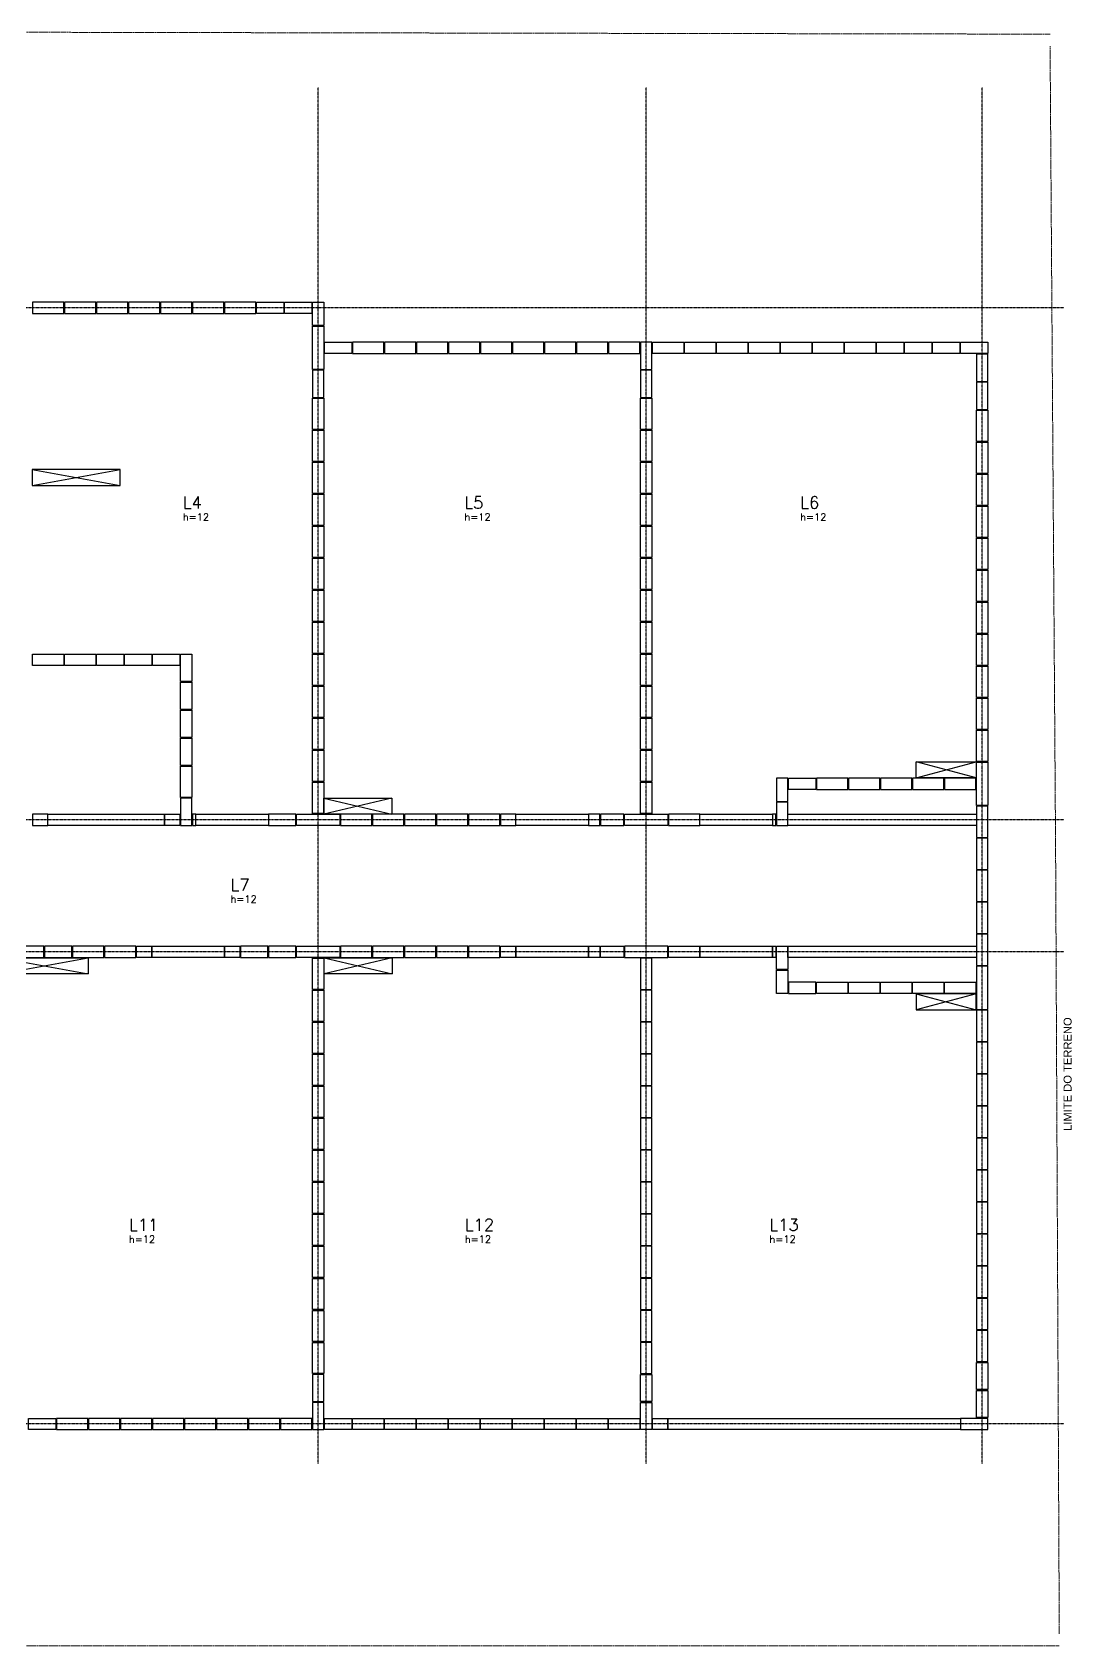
# Model space of a CAD drawing. Extents: x -856 to 20282, y 14720 to 28231.
# Drawn here: x 18822 to 20121, y 23363 to 25380 of the extents above; entities that cross this region are included whole.
import ezdxf

# ---------------------------------------------------------------- set-up
doc = ezdxf.new("R2010")
doc.units = 0
doc.linetypes.add('AXES', pattern=[0.54, 0.3, -0.08, 0.08, -0.08])
doc.linetypes.add('Double dash', pattern=[55, 20, -5, 10, -5, 10, -5])
doc.layers.get('0').update_dxf_attribs({"linetype": 'CONTINUOUS'})
for name, color, linetype in [('EIXOS', 1, 'AXES'), ('L-D', 2, 'CONTINUOUS'), ('L-N', 4, 'CONTINUOUS'), ('PENA_1', 1, 'CONTINUOUS'), ('VIGA', 3, 'CONTINUOUS')]:
    doc.layers.add(name, color=color, linetype=linetype)
doc.layers.add('GEN-___-___-TXT', color=7, linetype='CONTINUOUS', lineweight=9)
doc.layers.add('TLV-DVI-___-CNT', color=7, linetype='Double dash', lineweight=9)
doc.styles.add('Arial_8', font='arial.ttf', dxfattribs={"height": 87.5})
doc.styles.get("Standard").update_dxf_attribs({"font": 'ROMANS.SHX'})
doc.styles.add('Texto1', font='romans.shx', dxfattribs={"height": 9})

# ---------------------------------------------------------------- blocks, each defined once
blk = doc.blocks.new('Family - ___-2103959-PLANTA INFERIOR 2')
at = {"layer": 'TLV-DVI-___-CNT', "color": 1, "true_color": 0xff0000}
for p, q in [((-34123, 10030), (-30001, 10030)), ((-30001, 10030), (-17649, 10007)), ((-17579, -196), (-17648, 9857)), ((-17533, -9986), (-17579, -196)), ((-32077, -10136), (-18942, -10136)), ((-18942, -10136), (-17533, -10136))]:
    blk.add_line(p, q, dxfattribs=at)
blk = doc.blocks.new('A$C8a1ee3b4')
at = {"layer": 'TLV-DVI-___-CNT', "color": 1, "true_color": 0xff0000, "xscale": 0.1, "yscale": 0.1, "zscale": 0.1}
blk.add_blockref('Family - ___-2103959-PLANTA INFERIOR 2', (4865.2, 1037.1), dxfattribs=at)
at = {"layer": 'GEN-___-___-TXT', "insert": (3117.3, 667), "char_height": 10, "width": 174.768, "attachment_point": 1, "rotation": 90, "style": 'Arial_8'}
blk.add_mtext('LIMITE DO TERRENO', dxfattribs=at)
blk = doc.blocks.new('A$Cf9bf1722')
for points in [[(1084.5, -159), (1194.5, -159), (1194.5, -179), (1084.5, -179)], [(1319.5, -159), (1209.5, -159), (1209.5, -179), (1319.5, -179)], [(414.5, -520), (489.5, -520), (489.5, -540), (414.5, -540)], [(2389.5, -544.5), (2314.5, -544.5), (2314.5, -524.5), (2389.5, -524.5)], [(14.5, -568.7), (99.5, -568.7), (99.5, -588.7), (14.5, -588.7)], [(1574, -570), (1659, -570), (1659, -590), (1574, -590)], [(-25.5, -789), (59.5, -789), (59.5, -769), (-25.5, -769)], [(1169.5, -769.5), (1279.5, -769.5), (1279.5, -789.5), (1169.5, -789.5)], [(1574.5, -769.5), (1659.5, -769.5), (1659.5, -789.5), (1574.5, -789.5)], [(2389.5, -814.5), (2314.5, -814.5), (2314.5, -834.5), (2389.5, -834.5)], [(374.5, -839.5), (449.5, -839.5), (449.5, -859.5), (374.5, -859.5)]]:
    blk.add_lwpolyline(points, close=True)
at = {"layer": 'PENA_1'}
for p, q in [((1194.5, -159), (1084.5, -179)), ((1194.5, -179), (1084.5, -159)), ((1209.5, -159), (1319.5, -179)), ((1209.5, -179), (1319.5, -159)), ((489.5, -540), (414.5, -520)), ((414.5, -540), (489.5, -520)), ((2314.5, -544.5), (2389.5, -524.5)), ((2389.5, -544.5), (2314.5, -524.5)), ((99.5, -588.7), (14.5, -568.7)), ((14.5, -588.7), (99.5, -568.7)), ((1659, -570), (1574, -590)), ((1574, -570), (1659, -590)), ((59.5, -769), (-25.5, -789)), ((-25.5, -769), (59.5, -789)), ((1659.5, -769.5), (1574.5, -789.5)), ((1574.5, -769.5), (1659.5, -789.5)), ((2314.5, -814.5), (2389.5, -834.5)), ((2389.5, -814.5), (2314.5, -834.5)), ((449.5, -839.5), (374.5, -859.5)), ((374.5, -839.5), (449.5, -859.5))]:
    blk.add_line(p, q, dxfattribs=at)
for points in [[(1169.5, -789.5), (1279.5, -769.5)], [(1169.5, -769.5), (1279.5, -789.5)]]:
    blk.add_lwpolyline(points, dxfattribs=at)

msp = doc.modelspace()

# ---------------------------------------------------------------- linework, layer by layer
for points in [[(18861.43, 25042.13), (18822.43, 25042.13), (18822.43, 25028.13), (18861.43, 25028.13), (18861.43, 25042.13)], [(18901.43, 25042.13), (18862.43, 25042.13), (18862.43, 25028.13), (18901.43, 25028.13), (18901.43, 25042.13)], [(18941.43, 25042.13), (18902.43, 25042.13), (18902.43, 25028.13), (18941.43, 25028.13), (18941.43, 25042.13)], [(18981.43, 25042.13), (18942.43, 25042.13), (18942.43, 25028.13), (18981.43, 25028.13), (18981.43, 25042.13)], [(19021.43, 25042.13), (18982.43, 25042.13), (18982.43, 25028.13), (19021.43, 25028.13), (19021.43, 25042.13)], [(19061.43, 25042.13), (19022.43, 25042.13), (19022.43, 25028.13), (19061.43, 25028.13), (19061.43, 25042.13)], [(19101.43, 25042.13), (19062.43, 25042.13), (19062.43, 25028.13), (19101.43, 25028.13), (19101.43, 25042.13)], [(19102.43, 25042.13), (19136.43, 25042.13), (19136.43, 25028.13), (19102.43, 25028.13), (19102.43, 25042.13)], [(19137.43, 25042.13), (19171.43, 25042.13), (19171.43, 25028.13), (19137.43, 25028.13), (19137.43, 25042.13)], [(19172.43, 25013.13), (19172.43, 25042.13), (19186.43, 25042.13), (19186.43, 25013.13), (19172.43, 25013.13)], [(19172.43, 24958.13), (19172.43, 25012.13), (19186.43, 25012.13), (19186.43, 24958.13), (19172.43, 24958.13)], [(19221.43, 24978.13), (19187.43, 24978.13), (19187.43, 24992.13), (19221.43, 24992.13), (19221.43, 24978.13)], [(19222.43, 24978.13), (19261.43, 24978.13), (19261.43, 24992.13), (19222.43, 24992.13), (19222.43, 24978.13)], [(19262.43, 24978.13), (19301.43, 24978.13), (19301.43, 24992.13), (19262.43, 24992.13), (19262.43, 24978.13)], [(19302.43, 24978.13), (19341.43, 24978.13), (19341.43, 24992.13), (19302.43, 24992.13), (19302.43, 24978.13)], [(19342.43, 24978.13), (19381.43, 24978.13), (19381.43, 24992.13), (19342.43, 24992.13), (19342.43, 24978.13)], [(19382.43, 24978.13), (19421.43, 24978.13), (19421.43, 24992.13), (19382.43, 24992.13), (19382.43, 24978.13)], [(19422.43, 24978.13), (19461.43, 24978.13), (19461.43, 24992.13), (19422.43, 24992.13), (19422.43, 24978.13)], [(19462.43, 24978.13), (19501.43, 24978.13), (19501.43, 24992.13), (19462.43, 24992.13), (19462.43, 24978.13)], [(19502.43, 24978.13), (19541.43, 24978.13), (19541.43, 24992.13), (19502.43, 24992.13), (19502.43, 24978.13)], [(19542.43, 24978.13), (19581.43, 24978.13), (19581.43, 24992.13), (19542.43, 24992.13), (19542.43, 24978.13)], [(19582.43, 24992.13), (19582.43, 24958.13), (19596.43, 24958.13), (19596.43, 24992.13), (19582.43, 24992.13)], [(19636.43, 24978.13), (19597.43, 24978.13), (19597.43, 24992.13), (19636.43, 24992.13), (19636.43, 24978.13)], [(19676.43, 24978.13), (19637.43, 24978.13), (19637.43, 24992.13), (19676.43, 24992.13), (19676.43, 24978.13)], [(19716.43, 24978.13), (19677.43, 24978.13), (19677.43, 24992.13), (19716.43, 24992.13), (19716.43, 24978.13)], [(19756.43, 24978.13), (19717.43, 24978.13), (19717.43, 24992.13), (19756.43, 24992.13), (19756.43, 24978.13)], [(19796.43, 24978.13), (19757.43, 24978.13), (19757.43, 24992.13), (19796.43, 24992.13), (19796.43, 24978.13)], [(19836.43, 24978.13), (19797.43, 24978.13), (19797.43, 24992.13), (19836.43, 24992.13), (19836.43, 24978.13)], [(19876.43, 24978.13), (19837.43, 24978.13), (19837.43, 24992.13), (19876.43, 24992.13), (19876.43, 24978.13)], [(19911.43, 24978.13), (19877.43, 24978.13), (19877.43, 24992.13), (19911.43, 24992.13), (19911.43, 24978.13)], [(19946.43, 24978.13), (19912.43, 24978.13), (19912.43, 24992.13), (19946.43, 24992.13), (19946.43, 24978.13)], [(19981.43, 24978.13), (19947.43, 24978.13), (19947.43, 24992.13), (19981.43, 24992.13), (19981.43, 24978.13)], [(20016.43, 24978.13), (19982.43, 24978.13), (19982.43, 24992.13), (20016.43, 24992.13), (20016.43, 24978.13)], [(20016.43, 24943.13), (20016.43, 24977.13), (20002.43, 24977.13), (20002.43, 24943.13), (20016.43, 24943.13)], [(19172.43, 24957.13), (19172.43, 24923.13), (19186.43, 24923.13), (19186.43, 24957.13), (19172.43, 24957.13)], [(19582.43, 24957.13), (19582.43, 24923.13), (19596.43, 24923.13), (19596.43, 24957.13), (19582.43, 24957.13)], [(20016.43, 24908.13), (20016.43, 24942.13), (20002.43, 24942.13), (20002.43, 24908.13), (20016.43, 24908.13)], [(19186.43, 24922.13), (19186.43, 24883.13), (19172.43, 24883.13), (19172.43, 24922.13), (19186.43, 24922.13)], [(19596.43, 24922.13), (19596.43, 24883.13), (19582.43, 24883.13), (19582.43, 24922.13), (19596.43, 24922.13)], [(20016.43, 24907.13), (20016.43, 24868.13), (20002.43, 24868.13), (20002.43, 24907.13), (20016.43, 24907.13)], [(19186.43, 24882.13), (19186.43, 24843.13), (19172.43, 24843.13), (19172.43, 24882.13), (19186.43, 24882.13)], [(19596.43, 24882.13), (19596.43, 24843.13), (19582.43, 24843.13), (19582.43, 24882.13), (19596.43, 24882.13)], [(20016.43, 24867.13), (20016.43, 24828.13), (20002.43, 24828.13), (20002.43, 24867.13), (20016.43, 24867.13)], [(19186.43, 24842.13), (19186.43, 24803.13), (19172.43, 24803.13), (19172.43, 24842.13), (19186.43, 24842.13)], [(19596.43, 24842.13), (19596.43, 24803.13), (19582.43, 24803.13), (19582.43, 24842.13), (19596.43, 24842.13)], [(20016.43, 24827.13), (20016.43, 24788.13), (20002.43, 24788.13), (20002.43, 24827.13), (20016.43, 24827.13)], [(19186.43, 24802.13), (19186.43, 24763.13), (19172.43, 24763.13), (19172.43, 24802.13), (19186.43, 24802.13)], [(19596.43, 24802.13), (19596.43, 24763.13), (19582.43, 24763.13), (19582.43, 24802.13), (19596.43, 24802.13)], [(20016.43, 24787.13), (20016.43, 24748.13), (20002.43, 24748.13), (20002.43, 24787.13), (20016.43, 24787.13)], [(19186.43, 24762.13), (19186.43, 24723.13), (19172.43, 24723.13), (19172.43, 24762.13), (19186.43, 24762.13)], [(19596.43, 24762.13), (19596.43, 24723.13), (19582.43, 24723.13), (19582.43, 24762.13), (19596.43, 24762.13)], [(20016.43, 24747.13), (20016.43, 24708.13), (20002.43, 24708.13), (20002.43, 24747.13), (20016.43, 24747.13)], [(19186.43, 24722.13), (19186.43, 24683.13), (19172.43, 24683.13), (19172.43, 24722.13), (19186.43, 24722.13)], [(19596.43, 24722.13), (19596.43, 24683.13), (19582.43, 24683.13), (19582.43, 24722.13), (19596.43, 24722.13)], [(20016.43, 24707.13), (20016.43, 24668.13), (20002.43, 24668.13), (20002.43, 24707.13), (20016.43, 24707.13)], [(19186.43, 24682.13), (19186.43, 24643.13), (19172.43, 24643.13), (19172.43, 24682.13), (19186.43, 24682.13)], [(19596.43, 24682.13), (19596.43, 24643.13), (19582.43, 24643.13), (19582.43, 24682.13), (19596.43, 24682.13)], [(20016.43, 24667.13), (20016.43, 24628.13), (20002.43, 24628.13), (20002.43, 24667.13), (20016.43, 24667.13)], [(19186.43, 24642.13), (19186.43, 24603.13), (19172.43, 24603.13), (19172.43, 24642.13), (19186.43, 24642.13)], [(19596.43, 24642.13), (19596.43, 24603.13), (19582.43, 24603.13), (19582.43, 24642.13), (19596.43, 24642.13)], [(20016.43, 24627.13), (20016.43, 24588.13), (20002.43, 24588.13), (20002.43, 24627.13), (20016.43, 24627.13)], [(18861.43, 24588.13), (18822.43, 24588.13), (18822.43, 24602.13), (18861.43, 24602.13), (18861.43, 24588.13)], [(18901.43, 24588.13), (18862.43, 24588.13), (18862.43, 24602.13), (18901.43, 24602.13), (18901.43, 24588.13)], [(18902.43, 24602.13), (18936.43, 24602.13), (18936.43, 24588.13), (18902.43, 24588.13), (18902.43, 24602.13)], [(18937.43, 24602.13), (18971.43, 24602.13), (18971.43, 24588.13), (18937.43, 24588.13), (18937.43, 24602.13)], [(18972.43, 24602.13), (19006.43, 24602.13), (19006.43, 24588.13), (18972.43, 24588.13), (18972.43, 24602.13)], [(19021.43, 24602.13), (19021.43, 24568.13), (19007.43, 24568.13), (19007.43, 24602.13), (19021.43, 24602.13)], [(19186.43, 24602.13), (19186.43, 24563.13), (19172.43, 24563.13), (19172.43, 24602.13), (19186.43, 24602.13)], [(19596.43, 24602.13), (19596.43, 24563.13), (19582.43, 24563.13), (19582.43, 24602.13), (19596.43, 24602.13)], [(20016.43, 24587.13), (20016.43, 24548.13), (20002.43, 24548.13), (20002.43, 24587.13), (20016.43, 24587.13)], [(19021.43, 24567.13), (19021.43, 24533.13), (19007.43, 24533.13), (19007.43, 24567.13), (19021.43, 24567.13)], [(19186.43, 24562.13), (19186.43, 24523.13), (19172.43, 24523.13), (19172.43, 24562.13), (19186.43, 24562.13)], [(19596.43, 24562.13), (19596.43, 24523.13), (19582.43, 24523.13), (19582.43, 24562.13), (19596.43, 24562.13)], [(20016.43, 24547.13), (20016.43, 24508.13), (20002.43, 24508.13), (20002.43, 24547.13), (20016.43, 24547.13)], [(19021.43, 24532.13), (19021.43, 24498.13), (19007.43, 24498.13), (19007.43, 24532.13), (19021.43, 24532.13)], [(19186.43, 24522.13), (19186.43, 24483.13), (19172.43, 24483.13), (19172.43, 24522.13), (19186.43, 24522.13)], [(19596.43, 24522.13), (19596.43, 24483.13), (19582.43, 24483.13), (19582.43, 24522.13), (19596.43, 24522.13)], [(20016.43, 24507.13), (20016.43, 24468.13), (20002.43, 24468.13), (20002.43, 24507.13), (20016.43, 24507.13)], [(19021.43, 24497.13), (19021.43, 24463.13), (19007.43, 24463.13), (19007.43, 24497.13), (19021.43, 24497.13)], [(19186.43, 24482.13), (19186.43, 24443.13), (19172.43, 24443.13), (19172.43, 24482.13), (19186.43, 24482.13)], [(19596.43, 24482.13), (19596.43, 24443.13), (19582.43, 24443.13), (19582.43, 24482.13), (19596.43, 24482.13)], [(19021.43, 24462.13), (19021.43, 24423.13), (19007.43, 24423.13), (19007.43, 24462.13), (19021.43, 24462.13)], [(20002.43, 24413.13), (20002.43, 24467.13), (20016.43, 24467.13), (20016.43, 24413.13), (20002.43, 24413.13)], [(19186.43, 24442.13), (19186.43, 24403.13), (19172.43, 24403.13), (19172.43, 24442.13), (19186.43, 24442.13)], [(19596.43, 24442.13), (19596.43, 24403.13), (19582.43, 24403.13), (19582.43, 24442.13), (19596.43, 24442.13)], [(19766.43, 24418.13), (19766.43, 24447.13), (19752.43, 24447.13), (19752.43, 24418.13), (19766.43, 24418.13)], [(19801.43, 24433.13), (19767.43, 24433.13), (19767.43, 24447.13), (19801.43, 24447.13), (19801.43, 24433.13)], [(19802.43, 24433.13), (19841.43, 24433.13), (19841.43, 24447.13), (19802.43, 24447.13), (19802.43, 24433.13)], [(19842.43, 24433.13), (19881.43, 24433.13), (19881.43, 24447.13), (19842.43, 24447.13), (19842.43, 24433.13)], [(19882.43, 24433.13), (19921.43, 24433.13), (19921.43, 24447.13), (19882.43, 24447.13), (19882.43, 24433.13)], [(19922.43, 24433.13), (19961.43, 24433.13), (19961.43, 24447.13), (19922.43, 24447.13), (19922.43, 24433.13)], [(19962.43, 24433.13), (20001.43, 24433.13), (20001.43, 24447.13), (19962.43, 24447.13), (19962.43, 24433.13)], [(19021.43, 24388.13), (19021.43, 24422.13), (19007.43, 24422.13), (19007.43, 24388.13), (19021.43, 24388.13)], [(18841.43, 24402.13), (18822.43, 24402.13), (18822.43, 24388.13), (18841.43, 24388.13), (18841.43, 24402.13)], [(18987.43, 24402.13), (19006.43, 24402.13), (19006.43, 24388.13), (18987.43, 24388.13), (18987.43, 24402.13)], [(19022.43, 24388.13), (19026.43, 24388.13), (19026.43, 24402.13), (19022.43, 24402.13), (19022.43, 24388.13)], [(19151.43, 24402.13), (19117.43, 24402.13), (19117.43, 24388.13), (19151.43, 24388.13), (19151.43, 24402.13)], [(19152.43, 24402.13), (19206.43, 24402.13), (19206.43, 24388.13), (19152.43, 24388.13), (19152.43, 24402.13)], [(19207.43, 24388.13), (19246.43, 24388.13), (19246.43, 24402.13), (19207.43, 24402.13), (19207.43, 24388.13)], [(19247.43, 24388.13), (19286.43, 24388.13), (19286.43, 24402.13), (19247.43, 24402.13), (19247.43, 24388.13)], [(19287.43, 24388.13), (19326.43, 24388.13), (19326.43, 24402.13), (19287.43, 24402.13), (19287.43, 24388.13)], [(19327.43, 24388.13), (19366.43, 24388.13), (19366.43, 24402.13), (19327.43, 24402.13), (19327.43, 24388.13)], [(19367.43, 24388.13), (19406.43, 24388.13), (19406.43, 24402.13), (19367.43, 24402.13), (19367.43, 24388.13)], [(19426.43, 24402.13), (19407.43, 24402.13), (19407.43, 24388.13), (19426.43, 24388.13), (19426.43, 24402.13)], [(19517.43, 24388.13), (19531.43, 24388.13), (19531.43, 24402.13), (19517.43, 24402.13), (19517.43, 24388.13)], [(19561.43, 24402.13), (19532.43, 24402.13), (19532.43, 24388.13), (19561.43, 24388.13), (19561.43, 24402.13)], [(19562.43, 24402.13), (19616.43, 24402.13), (19616.43, 24388.13), (19562.43, 24388.13), (19562.43, 24402.13)], [(19617.43, 24388.13), (19656.43, 24388.13), (19656.43, 24402.13), (19617.43, 24402.13), (19617.43, 24388.13)], [(19747.43, 24388.13), (19751.43, 24388.13), (19751.43, 24402.13), (19747.43, 24402.13), (19747.43, 24388.13)], [(19766.43, 24388.13), (19766.43, 24417.13), (19752.43, 24417.13), (19752.43, 24388.13), (19766.43, 24388.13)], [(20002.43, 24412.13), (20002.43, 24373.13), (20016.43, 24373.13), (20016.43, 24412.13), (20002.43, 24412.13)], [(20002.43, 24372.13), (20002.43, 24333.13), (20016.43, 24333.13), (20016.43, 24372.13), (20002.43, 24372.13)], [(20002.43, 24332.13), (20002.43, 24293.13), (20016.43, 24293.13), (20016.43, 24332.13), (20002.43, 24332.13)], [(20002.43, 24292.13), (20002.43, 24253.13), (20016.43, 24253.13), (20016.43, 24292.13), (20002.43, 24292.13)], [(20002.43, 24252.13), (20002.43, 24213.13), (20016.43, 24213.13), (20016.43, 24252.13), (20002.43, 24252.13)], [(18802.43, 24223.13), (18836.43, 24223.13), (18836.43, 24237.13), (18802.43, 24237.13), (18802.43, 24223.13)], [(18837.43, 24223.13), (18871.43, 24223.13), (18871.43, 24237.13), (18837.43, 24237.13), (18837.43, 24223.13)], [(18872.43, 24223.13), (18911.43, 24223.13), (18911.43, 24237.13), (18872.43, 24237.13), (18872.43, 24223.13)], [(18912.43, 24223.13), (18951.43, 24223.13), (18951.43, 24237.13), (18912.43, 24237.13), (18912.43, 24223.13)], [(18952.43, 24237.13), (18971.43, 24237.13), (18971.43, 24223.13), (18952.43, 24223.13), (18952.43, 24237.13)], [(19062.43, 24237.13), (19081.43, 24237.13), (19081.43, 24223.13), (19062.43, 24223.13), (19062.43, 24237.13)], [(19116.43, 24237.13), (19082.43, 24237.13), (19082.43, 24223.13), (19116.43, 24223.13), (19116.43, 24237.13)], [(19151.43, 24237.13), (19117.43, 24237.13), (19117.43, 24223.13), (19151.43, 24223.13), (19151.43, 24237.13)], [(19152.43, 24237.13), (19206.43, 24237.13), (19206.43, 24223.13), (19152.43, 24223.13), (19152.43, 24237.13)], [(19186.43, 24222.13), (19186.43, 24183.13), (19172.43, 24183.13), (19172.43, 24222.13), (19186.43, 24222.13)], [(19207.43, 24223.13), (19246.43, 24223.13), (19246.43, 24237.13), (19207.43, 24237.13), (19207.43, 24223.13)], [(19247.43, 24223.13), (19286.43, 24223.13), (19286.43, 24237.13), (19247.43, 24237.13), (19247.43, 24223.13)], [(19287.43, 24223.13), (19326.43, 24223.13), (19326.43, 24237.13), (19287.43, 24237.13), (19287.43, 24223.13)], [(19327.43, 24223.13), (19366.43, 24223.13), (19366.43, 24237.13), (19327.43, 24237.13), (19327.43, 24223.13)], [(19367.43, 24223.13), (19406.43, 24223.13), (19406.43, 24237.13), (19367.43, 24237.13), (19367.43, 24223.13)], [(19407.43, 24237.13), (19426.43, 24237.13), (19426.43, 24223.13), (19407.43, 24223.13), (19407.43, 24237.13)], [(19517.43, 24237.13), (19531.43, 24237.13), (19531.43, 24223.13), (19517.43, 24223.13), (19517.43, 24237.13)], [(19561.43, 24223.13), (19532.43, 24223.13), (19532.43, 24237.13), (19561.43, 24237.13), (19561.43, 24223.13)], [(19562.43, 24223.13), (19616.43, 24223.13), (19616.43, 24237.13), (19562.43, 24237.13), (19562.43, 24223.13)], [(19596.43, 24183.13), (19596.43, 24222.13), (19582.43, 24222.13), (19582.43, 24183.13), (19596.43, 24183.13)], [(19617.43, 24237.13), (19656.43, 24237.13), (19656.43, 24223.13), (19617.43, 24223.13), (19617.43, 24237.13)], [(19747.43, 24237.13), (19751.43, 24237.13), (19751.43, 24223.13), (19747.43, 24223.13), (19747.43, 24237.13)], [(19766.43, 24237.13), (19766.43, 24208.13), (19752.43, 24208.13), (19752.43, 24237.13), (19766.43, 24237.13)], [(19766.43, 24207.13), (19766.43, 24178.13), (19752.43, 24178.13), (19752.43, 24207.13), (19766.43, 24207.13)], [(20002.43, 24212.13), (20002.43, 24158.13), (20016.43, 24158.13), (20016.43, 24212.13), (20002.43, 24212.13)], [(19186.43, 24182.13), (19186.43, 24143.13), (19172.43, 24143.13), (19172.43, 24182.13), (19186.43, 24182.13)], [(19596.43, 24143.13), (19596.43, 24182.13), (19582.43, 24182.13), (19582.43, 24143.13), (19596.43, 24143.13)], [(19801.43, 24192.13), (19767.43, 24192.13), (19767.43, 24178.13), (19801.43, 24178.13), (19801.43, 24192.13)], [(19802.43, 24192.13), (19841.43, 24192.13), (19841.43, 24178.13), (19802.43, 24178.13), (19802.43, 24192.13)], [(19842.43, 24192.13), (19881.43, 24192.13), (19881.43, 24178.13), (19842.43, 24178.13), (19842.43, 24192.13)], [(19882.43, 24192.13), (19921.43, 24192.13), (19921.43, 24178.13), (19882.43, 24178.13), (19882.43, 24192.13)], [(19922.43, 24192.13), (19961.43, 24192.13), (19961.43, 24178.13), (19922.43, 24178.13), (19922.43, 24192.13)], [(19962.43, 24192.13), (20001.43, 24192.13), (20001.43, 24178.13), (19962.43, 24178.13), (19962.43, 24192.13)], [(19186.43, 24142.13), (19186.43, 24103.13), (19172.43, 24103.13), (19172.43, 24142.13), (19186.43, 24142.13)], [(19596.43, 24103.13), (19596.43, 24142.13), (19582.43, 24142.13), (19582.43, 24103.13), (19596.43, 24103.13)], [(20016.43, 24118.13), (20016.43, 24157.13), (20002.43, 24157.13), (20002.43, 24118.13), (20016.43, 24118.13)], [(19186.43, 24102.13), (19186.43, 24063.13), (19172.43, 24063.13), (19172.43, 24102.13), (19186.43, 24102.13)], [(19596.43, 24063.13), (19596.43, 24102.13), (19582.43, 24102.13), (19582.43, 24063.13), (19596.43, 24063.13)], [(20016.43, 24078.13), (20016.43, 24117.13), (20002.43, 24117.13), (20002.43, 24078.13), (20016.43, 24078.13)], [(19186.43, 24062.13), (19186.43, 24023.13), (19172.43, 24023.13), (19172.43, 24062.13), (19186.43, 24062.13)], [(19596.43, 24023.13), (19596.43, 24062.13), (19582.43, 24062.13), (19582.43, 24023.13), (19596.43, 24023.13)], [(20016.43, 24038.13), (20016.43, 24077.13), (20002.43, 24077.13), (20002.43, 24038.13), (20016.43, 24038.13)], [(19186.43, 24022.13), (19186.43, 23983.13), (19172.43, 23983.13), (19172.43, 24022.13), (19186.43, 24022.13)], [(19596.43, 23983.13), (19596.43, 24022.13), (19582.43, 24022.13), (19582.43, 23983.13), (19596.43, 23983.13)], [(20016.43, 23998.13), (20016.43, 24037.13), (20002.43, 24037.13), (20002.43, 23998.13), (20016.43, 23998.13)], [(19186.43, 23982.13), (19186.43, 23943.13), (19172.43, 23943.13), (19172.43, 23982.13), (19186.43, 23982.13)], [(19596.43, 23943.13), (19596.43, 23982.13), (19582.43, 23982.13), (19582.43, 23943.13), (19596.43, 23943.13)], [(20016.43, 23958.13), (20016.43, 23997.13), (20002.43, 23997.13), (20002.43, 23958.13), (20016.43, 23958.13)], [(20016.43, 23918.13), (20016.43, 23957.13), (20002.43, 23957.13), (20002.43, 23918.13), (20016.43, 23918.13)], [(19186.43, 23942.13), (19186.43, 23903.13), (19172.43, 23903.13), (19172.43, 23942.13), (19186.43, 23942.13)], [(19596.43, 23903.13), (19596.43, 23942.13), (19582.43, 23942.13), (19582.43, 23903.13), (19596.43, 23903.13)], [(20016.43, 23878.13), (20016.43, 23917.13), (20002.43, 23917.13), (20002.43, 23878.13), (20016.43, 23878.13)], [(19186.43, 23902.13), (19186.43, 23863.13), (19172.43, 23863.13), (19172.43, 23902.13), (19186.43, 23902.13)], [(19596.43, 23863.13), (19596.43, 23902.13), (19582.43, 23902.13), (19582.43, 23863.13), (19596.43, 23863.13)], [(20016.43, 23838.13), (20016.43, 23877.13), (20002.43, 23877.13), (20002.43, 23838.13), (20016.43, 23838.13)], [(19186.43, 23862.13), (19186.43, 23823.13), (19172.43, 23823.13), (19172.43, 23862.13), (19186.43, 23862.13)], [(19596.43, 23823.13), (19596.43, 23862.13), (19582.43, 23862.13), (19582.43, 23823.13), (19596.43, 23823.13)], [(20016.43, 23798.13), (20016.43, 23837.13), (20002.43, 23837.13), (20002.43, 23798.13), (20016.43, 23798.13)], [(19186.43, 23822.13), (19186.43, 23783.13), (19172.43, 23783.13), (19172.43, 23822.13), (19186.43, 23822.13)], [(19596.43, 23783.13), (19596.43, 23822.13), (19582.43, 23822.13), (19582.43, 23783.13), (19596.43, 23783.13)], [(20016.43, 23758.13), (20016.43, 23797.13), (20002.43, 23797.13), (20002.43, 23758.13), (20016.43, 23758.13)], [(19186.43, 23782.13), (19186.43, 23743.13), (19172.43, 23743.13), (19172.43, 23782.13), (19186.43, 23782.13)], [(19596.43, 23743.13), (19596.43, 23782.13), (19582.43, 23782.13), (19582.43, 23743.13), (19596.43, 23743.13)], [(20016.43, 23718.13), (20016.43, 23757.13), (20002.43, 23757.13), (20002.43, 23718.13), (20016.43, 23718.13)], [(19186.43, 23742.13), (19186.43, 23703.13), (19172.43, 23703.13), (19172.43, 23742.13), (19186.43, 23742.13)], [(19596.43, 23703.13), (19596.43, 23742.13), (19582.43, 23742.13), (19582.43, 23703.13), (19596.43, 23703.13)], [(20016.43, 23717.13), (20016.43, 23683.13), (20002.43, 23683.13), (20002.43, 23717.13), (20016.43, 23717.13)], [(19186.43, 23668.13), (19186.43, 23702.13), (19172.43, 23702.13), (19172.43, 23668.13), (19186.43, 23668.13)], [(19582.43, 23668.13), (19582.43, 23702.13), (19596.43, 23702.13), (19596.43, 23668.13), (19582.43, 23668.13)], [(20016.43, 23682.13), (20016.43, 23648.13), (20002.43, 23648.13), (20002.43, 23682.13), (20016.43, 23682.13)], [(19186.43, 23633.13), (19186.43, 23667.13), (19172.43, 23667.13), (19172.43, 23633.13), (19186.43, 23633.13)], [(19582.43, 23633.13), (19582.43, 23667.13), (19596.43, 23667.13), (19596.43, 23633.13), (19582.43, 23633.13)], [(18851.43, 23633.13), (18817.43, 23633.13), (18817.43, 23647.13), (18851.43, 23647.13), (18851.43, 23633.13)], [(18852.43, 23633.13), (18891.43, 23633.13), (18891.43, 23647.13), (18852.43, 23647.13), (18852.43, 23633.13)], [(18892.43, 23633.13), (18931.43, 23633.13), (18931.43, 23647.13), (18892.43, 23647.13), (18892.43, 23633.13)], [(18932.43, 23633.13), (18971.43, 23633.13), (18971.43, 23647.13), (18932.43, 23647.13), (18932.43, 23633.13)], [(18972.43, 23633.13), (19011.43, 23633.13), (19011.43, 23647.13), (18972.43, 23647.13), (18972.43, 23633.13)], [(19012.43, 23633.13), (19051.43, 23633.13), (19051.43, 23647.13), (19012.43, 23647.13), (19012.43, 23633.13)], [(19052.43, 23633.13), (19091.43, 23633.13), (19091.43, 23647.13), (19052.43, 23647.13), (19052.43, 23633.13)], [(19092.43, 23633.13), (19131.43, 23633.13), (19131.43, 23647.13), (19092.43, 23647.13), (19092.43, 23633.13)], [(19132.43, 23633.13), (19171.43, 23633.13), (19171.43, 23647.13), (19132.43, 23647.13), (19132.43, 23633.13)], [(19221.43, 23633.13), (19187.43, 23633.13), (19187.43, 23647.13), (19221.43, 23647.13), (19221.43, 23633.13)], [(19222.43, 23647.13), (19261.43, 23647.13), (19261.43, 23633.13), (19222.43, 23633.13), (19222.43, 23647.13)], [(19262.43, 23647.13), (19301.43, 23647.13), (19301.43, 23633.13), (19262.43, 23633.13), (19262.43, 23647.13)], [(19302.43, 23647.13), (19341.43, 23647.13), (19341.43, 23633.13), (19302.43, 23633.13), (19302.43, 23647.13)], [(19342.43, 23647.13), (19381.43, 23647.13), (19381.43, 23633.13), (19342.43, 23633.13), (19342.43, 23647.13)], [(19382.43, 23647.13), (19421.43, 23647.13), (19421.43, 23633.13), (19382.43, 23633.13), (19382.43, 23647.13)], [(19422.43, 23647.13), (19461.43, 23647.13), (19461.43, 23633.13), (19422.43, 23633.13), (19422.43, 23647.13)], [(19462.43, 23647.13), (19501.43, 23647.13), (19501.43, 23633.13), (19462.43, 23633.13), (19462.43, 23647.13)], [(19502.43, 23647.13), (19541.43, 23647.13), (19541.43, 23633.13), (19502.43, 23633.13), (19502.43, 23647.13)], [(19542.43, 23647.13), (19581.43, 23647.13), (19581.43, 23633.13), (19542.43, 23633.13), (19542.43, 23647.13)], [(19597.43, 23647.09), (19616.43, 23647.09), (19616.43, 23633.09), (19597.43, 23633.09), (19597.43, 23647.09)], [(20016.43, 23647.13), (19982.43, 23647.13), (19982.43, 23633.13), (20016.43, 23633.13), (20016.43, 23647.13)]]:
    msp.add_lwpolyline(points)
for points in [[(18841.43, 24402.13), (18987.43, 24402.13), (18987.43, 24388.13), (18841.43, 24388.13)], [(19026.43, 24402.13), (19117.43, 24402.13), (19117.43, 24388.13), (19026.43, 24388.13)], [(19426.43, 24402.13), (19517.43, 24402.13), (19517.43, 24388.13), (19426.43, 24388.13)], [(19656.43, 24402.13), (19747.43, 24402.13), (19747.43, 24388.13), (19656.43, 24388.13)], [(19766.43, 24402.13), (20002.43, 24402.13), (20002.43, 24388.13), (19766.43, 24388.13)], [(18971.43, 24237.13), (19062.43, 24237.13), (19062.43, 24223.13), (18971.43, 24223.13)], [(19426.43, 24237.13), (19517.43, 24237.13), (19517.43, 24223.13), (19426.43, 24223.13)], [(19656.43, 24237.13), (19747.43, 24237.13), (19747.43, 24223.13), (19656.43, 24223.13)], [(19766.43, 24237.13), (20002.43, 24237.13), (20002.43, 24223.13), (19766.43, 24223.13)], [(19616.43, 23647.09), (19982.43, 23647.09), (19982.43, 23633.13), (19616.43, 23633.13)]]:
    msp.add_lwpolyline(points, close=True)
at = {"layer": 'EIXOS', "color": 244, "true_color": 0x991b1e}
for p, q in [((19179.43, 23590.17), (19179.43, 25310.84)), ((19589.43, 23590.17), (19589.43, 25310.84)), ((20009.43, 23590.17), (20009.43, 25310.84)), ((20111.72, 25035.13), (17254.15, 25035.13)), ((20111.72, 24395.13), (17254.15, 24395.13)), ((20111.72, 24230.13), (17254.15, 24230.13)), ((20111.72, 23640.13), (17254.15, 23640.13))]:
    msp.add_line(p, q, dxfattribs=at)

# ---------------------------------------------------------------- block references
msp.add_blockref('A$Cf9bf1722', (17612.43, 24992.13))
at = {"layer": 'VIGA'}
msp.add_blockref('A$C8a1ee3b4', (16993.97, 23339.37), dxfattribs=at)

# ---------------------------------------------------------------- texts
at = {"layer": 'L-D', "style": 'Texto1'}
for p in [(19010.16, 24769.14), (19362.14, 24769.14), (19782, 24769.14), (19069.82, 24291.6), (18942.8, 23866.53), (19362.65, 23866.53), (19743.49, 23866.53)]:
    msp.add_text('h=12', height=9, dxfattribs=at).set_placement(p)
at = {"layer": 'L-N'}
for s, p in [('L4', (19010.16, 24784.14)), ('L5', (19362.14, 24784.14)), ('L6', (19782, 24784.14)), ('L7', (19069.82, 24306.6)), ('L11', (18942.8, 23881.53)), ('L12', (19362.65, 23881.53)), ('L13', (19743.49, 23881.53))]:
    msp.add_text(s, height=15, dxfattribs=at).set_placement(p)

doc.saveas('drawing.dxf')
